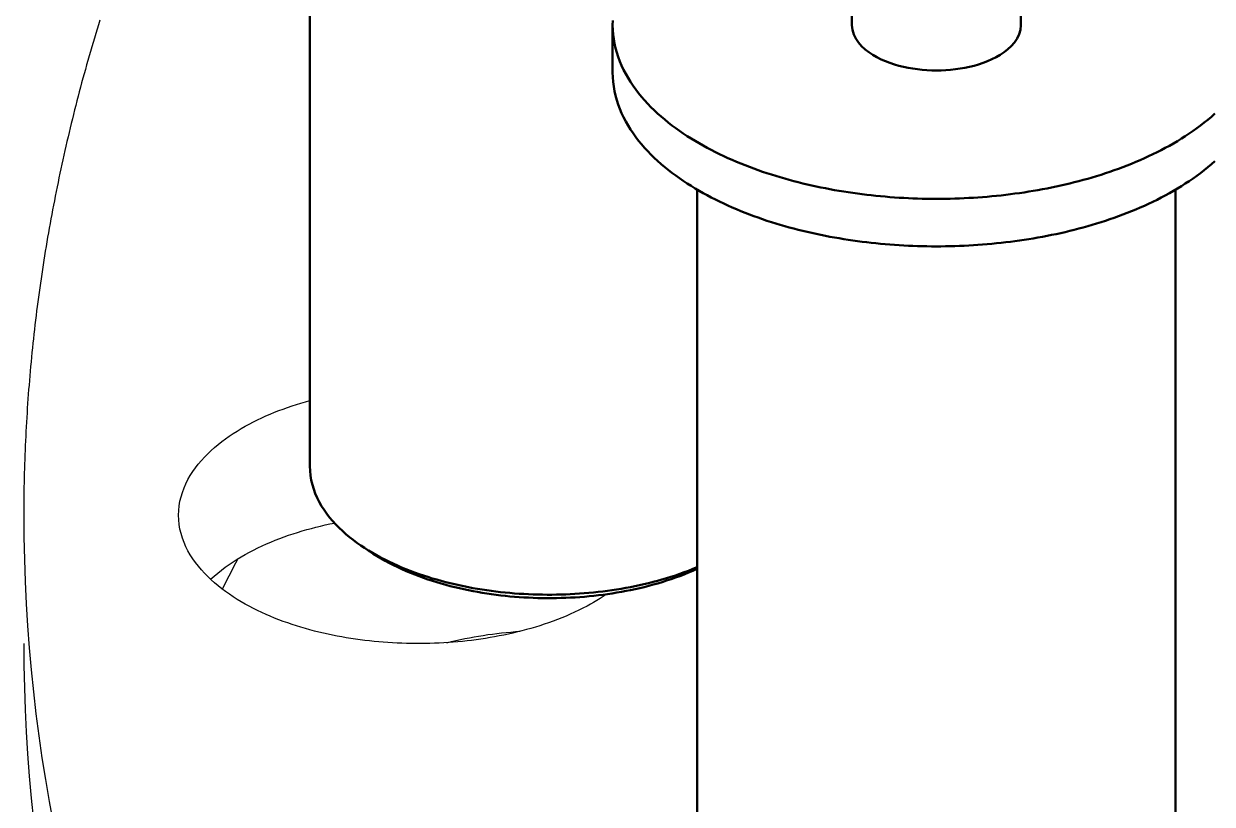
# Model space of a CAD drawing. Header units: millimetres. Extents: x 0 to 841, y 0 to 594.
# Drawn here: x 189.66 to 220.45, y 316.63 to 336.85 of the extents above; entities that cross this region are included whole.
import ezdxf

# ---------------------------------------------------------------- set-up
doc = ezdxf.new("R2010")
doc.units = ezdxf.units.MM
doc.layers.add('FINA', color=7, linetype='CONTINUOUS', lineweight=25)
doc.layers.add('VIS', color=7, linetype='CONTINUOUS', lineweight=50)

msp = doc.modelspace()

# ---------------------------------------------------------------- linework, layer by layer
at = {"layer": 'FINA'}
for points in [[(197.07, 347.946), (197.07, 325.386)], [(211.112, 339.278), (211.112, 336.817)], [(215.487, 339.278), (215.487, 336.817)], [(191.628, 336.943), (191.593, 336.828), (191.558, 336.712), (191.523, 336.597), (191.488, 336.481), (191.454, 336.366), (191.42, 336.25), (191.387, 336.134), (191.353, 336.018), (191.32, 335.902), (191.287, 335.786), (191.255, 335.67), (191.223, 335.554), (191.191, 335.438), (191.159, 335.321), (191.128, 335.205), (191.097, 335.088), (191.067, 334.972), (191.037, 334.855), (191.007, 334.738), (190.977, 334.621), (190.948, 334.504), (190.919, 334.387), (190.89, 334.27), (190.862, 334.153), (190.834, 334.036), (190.806, 333.918), (190.778, 333.801), (190.751, 333.683), (190.725, 333.566), (190.698, 333.448), (190.672, 333.33), (190.646, 333.213), (190.621, 333.095), (190.595, 332.977), (190.571, 332.859), (190.546, 332.741), (190.522, 332.623), (190.498, 332.504), (190.474, 332.386), (190.451, 332.268), (190.428, 332.149), (190.406, 332.031), (190.383, 331.912), (190.361, 331.794), (190.34, 331.675), (190.319, 331.556), (190.298, 331.438), (190.277, 331.319), (190.257, 331.2), (190.237, 331.081), (190.217, 330.962), (190.198, 330.843), (190.179, 330.724), (190.16, 330.605), (190.142, 330.486), (190.124, 330.366), (190.107, 330.247), (190.089, 330.128), (190.072, 330.008), (190.056, 329.889), (190.039, 329.769), (190.024, 329.65), (190.008, 329.53), (189.993, 329.411), (189.978, 329.291), (189.963, 329.171), (189.949, 329.052), (189.935, 328.932), (189.921, 328.812), (189.908, 328.692), (189.895, 328.572), (189.883, 328.452), (189.871, 328.332), (189.859, 328.212), (189.847, 328.092), (189.836, 327.972), (189.825, 327.852), (189.815, 327.732), (189.804, 327.612), (189.795, 327.492), (189.785, 327.372), (189.776, 327.251), (189.767, 327.131), (189.759, 327.011), (189.751, 326.89), (189.743, 326.77), (189.735, 326.65), (189.728, 326.529), (189.722, 326.409), (189.715, 326.289), (189.709, 326.168), (189.703, 326.048), (189.698, 325.927), (189.693, 325.807), (189.688, 325.686), (189.684, 325.566), (189.68, 325.445), (189.677, 325.325), (189.673, 325.204), (189.67, 325.084), (189.668, 324.963), (189.665, 324.842), (189.664, 324.722), (189.662, 324.601), (189.661, 324.481), (189.66, 324.36), (189.659, 324.24), (189.659, 324.119)], [(204.917, 336.938), (204.914, 336.817)], [(204.914, 336.817), (204.917, 336.697), (204.926, 336.577), (204.941, 336.458), (204.961, 336.339), (204.988, 336.222), (205.019, 336.106), (205.056, 335.991), (205.098, 335.878), (205.145, 335.767), (205.196, 335.659), (205.252, 335.552), (205.312, 335.447), (205.375, 335.345), (205.442, 335.245), (205.512, 335.147), (205.586, 335.052), (205.662, 334.959), (205.741, 334.868), (205.822, 334.779), (205.906, 334.693), (205.992, 334.609), (206.08, 334.527), (206.17, 334.447), (206.262, 334.369), (206.355, 334.294), (206.45, 334.22), (206.547, 334.148), (206.645, 334.078), (206.744, 334.01), (206.845, 333.943), (206.946, 333.879), (207.049, 333.816), (207.152, 333.755), (207.257, 333.696), (207.363, 333.638), (207.469, 333.582), (207.576, 333.527), (207.684, 333.474), (207.793, 333.422), (207.902, 333.372), (208.012, 333.323), (208.123, 333.275), (208.234, 333.229), (208.346, 333.185), (208.458, 333.141), (208.571, 333.099), (208.684, 333.058), (208.797, 333.019), (208.912, 332.981), (209.026, 332.944), (209.141, 332.908), (209.256, 332.873), (209.372, 332.839), (209.488, 332.807), (209.604, 332.776), (209.72, 332.746), (209.837, 332.717), (209.954, 332.689), (210.072, 332.662), (210.189, 332.636), (210.307, 332.612), (210.425, 332.588), (210.543, 332.565), (210.661, 332.544), (210.78, 332.523), (210.899, 332.504), (211.018, 332.485), (211.137, 332.467), (211.256, 332.451), (211.375, 332.435), (211.495, 332.421), (211.614, 332.407), (211.734, 332.394), (211.854, 332.382), (211.973, 332.372), (212.093, 332.362), (212.213, 332.353), (212.333, 332.345), (212.454, 332.338), (212.574, 332.332), (212.694, 332.327), (212.814, 332.323), (212.935, 332.319), (213.055, 332.317), (213.175, 332.315), (213.296, 332.315), (213.416, 332.315), (213.536, 332.317), (213.657, 332.319), (213.777, 332.322), (213.897, 332.326), (214.017, 332.331), (214.138, 332.338), (214.258, 332.344), (214.378, 332.352), (214.498, 332.361), (214.618, 332.371), (214.738, 332.382), (214.857, 332.393), (214.977, 332.406), (215.097, 332.42), (215.216, 332.434), (215.335, 332.45), (215.455, 332.466), (215.574, 332.484), (215.693, 332.502), (215.811, 332.522), (215.93, 332.542), (216.048, 332.564), (216.166, 332.586), (216.284, 332.61), (216.402, 332.634), (216.52, 332.66), (216.637, 332.687), (216.754, 332.715), (216.871, 332.744), (216.988, 332.774), (217.104, 332.805), (217.22, 332.837), (217.335, 332.871), (217.451, 332.905), (217.565, 332.941), (217.68, 332.978), (217.794, 333.016), (217.908, 333.056), (218.021, 333.096), (218.134, 333.138), (218.246, 333.182), (218.358, 333.226), (218.469, 333.272), (218.58, 333.319), (218.69, 333.368), (218.799, 333.418), (218.908, 333.47), (219.016, 333.523), (219.123, 333.578), (219.23, 333.634)], [(204.914, 336.817), (204.914, 335.587)], [(211.112, 336.817), (211.124, 336.695), (211.158, 336.577), (211.212, 336.467), (211.281, 336.365), (211.362, 336.273), (211.452, 336.189), (211.548, 336.114), (211.651, 336.046), (211.757, 335.984), (211.867, 335.93), (211.98, 335.881), (212.095, 335.837), (212.211, 335.798), (212.33, 335.765), (212.449, 335.735), (212.569, 335.71), (212.69, 335.689), (212.812, 335.672), (212.934, 335.659), (213.057, 335.65), (213.179, 335.645), (213.302, 335.643), (213.425, 335.645), (213.548, 335.65), (213.67, 335.66), (213.793, 335.673), (213.914, 335.69), (214.035, 335.711), (214.156, 335.736), (214.275, 335.766), (214.393, 335.8), (214.51, 335.839), (214.624, 335.883), (214.737, 335.932), (214.847, 335.987)], [(214.847, 335.987), (214.953, 336.048), (215.054, 336.116), (215.151, 336.191), (215.24, 336.275), (215.32, 336.367), (215.389, 336.468), (215.442, 336.578), (215.476, 336.696), (215.487, 336.817)], [(204.914, 335.587), (204.917, 335.467), (204.926, 335.347), (204.941, 335.227), (204.961, 335.109), (204.988, 334.991), (205.019, 334.875), (205.056, 334.761), (205.098, 334.648), (205.145, 334.537), (205.196, 334.428), (205.252, 334.321), (205.312, 334.217), (205.375, 334.115), (205.442, 334.015), (205.512, 333.917), (205.586, 333.822), (205.662, 333.728), (205.741, 333.638), (205.822, 333.549), (205.906, 333.463), (205.992, 333.379), (206.08, 333.297), (206.17, 333.217), (206.262, 333.139), (206.355, 333.063), (206.45, 332.989), (206.547, 332.917), (206.645, 332.848), (206.744, 332.779), (206.845, 332.713), (206.946, 332.649), (207.049, 332.586), (207.152, 332.525), (207.257, 332.465), (207.363, 332.407), (207.469, 332.351), (207.576, 332.296), (207.684, 332.243), (207.793, 332.192), (207.902, 332.141), (208.012, 332.092), (208.123, 332.045), (208.234, 331.999), (208.346, 331.954), (208.458, 331.911), (208.571, 331.869), (208.684, 331.828), (208.797, 331.789), (208.912, 331.75), (209.026, 331.713), (209.141, 331.677), (209.256, 331.643), (209.372, 331.609), (209.488, 331.577), (209.604, 331.545), (209.72, 331.515), (209.837, 331.486), (209.954, 331.458), (210.072, 331.432), (210.189, 331.406), (210.307, 331.381), (210.425, 331.357), (210.543, 331.335), (210.661, 331.313), (210.78, 331.293), (210.899, 331.273), (211.018, 331.255), (211.137, 331.237), (211.256, 331.22), (211.375, 331.205), (211.495, 331.19), (211.614, 331.177), (211.734, 331.164), (211.854, 331.152), (211.973, 331.141), (212.093, 331.131), (212.213, 331.123), (212.333, 331.115), (212.454, 331.108), (212.574, 331.102), (212.694, 331.096), (212.814, 331.092), (212.935, 331.089), (213.055, 331.087), (213.175, 331.085), (213.296, 331.085), (213.416, 331.085), (213.536, 331.086), (213.657, 331.089), (213.777, 331.092), (213.897, 331.096), (214.017, 331.101), (214.138, 331.107), (214.258, 331.114), (214.378, 331.122), (214.498, 331.131), (214.618, 331.141), (214.738, 331.151), (214.857, 331.163), (214.977, 331.176), (215.097, 331.189), (215.216, 331.204), (215.335, 331.219), (215.455, 331.236), (215.574, 331.253), (215.693, 331.272), (215.811, 331.291), (215.93, 331.312), (216.048, 331.333), (216.166, 331.356), (216.284, 331.379), (216.402, 331.404), (216.52, 331.43), (216.637, 331.456), (216.754, 331.484), (216.871, 331.513), (216.988, 331.543), (217.104, 331.574), (217.22, 331.607), (217.335, 331.64), (217.451, 331.675), (217.565, 331.711), (217.68, 331.748), (217.794, 331.786), (217.908, 331.825), (218.021, 331.866), (218.134, 331.908), (218.246, 331.951), (218.358, 331.996), (218.469, 332.042), (218.58, 332.089), (218.69, 332.138), (218.799, 332.188), (218.908, 332.239), (219.016, 332.293), (219.123, 332.347), (219.23, 332.403)], [(219.23, 333.634), (219.335, 333.692), (219.44, 333.751), (219.544, 333.812), (219.647, 333.875), (219.749, 333.939), (219.85, 334.006), (219.949, 334.074), (220.047, 334.144), (220.144, 334.216), (220.239, 334.29), (220.333, 334.366), (220.425, 334.443), (220.516, 334.523)], [(219.23, 332.403), (219.335, 332.461), (219.44, 332.521), (219.544, 332.582), (219.647, 332.645), (219.749, 332.709), (219.85, 332.775), (219.949, 332.844), (220.047, 332.914), (220.144, 332.985), (220.239, 333.059), (220.333, 333.135), (220.425, 333.213), (220.516, 333.293)], [(207.102, 332.554), (207.102, 309.995)], [(219.498, 332.554), (219.498, 309.995)], [(193.67, 324.119), (193.674, 324.239), (193.686, 324.359), (193.706, 324.478), (193.734, 324.596), (193.769, 324.711), (193.811, 324.824), (193.859, 324.935), (193.913, 325.042), (193.973, 325.147), (194.038, 325.249), (194.107, 325.347), (194.181, 325.443), (194.259, 325.535), (194.34, 325.624), (194.424, 325.71), (194.512, 325.793), (194.602, 325.874), (194.694, 325.951), (194.789, 326.026), (194.885, 326.098), (194.984, 326.168), (195.084, 326.235), (195.186, 326.299), (195.289, 326.362), (195.394, 326.422), (195.499, 326.48), (195.606, 326.535), (195.714, 326.589), (195.823, 326.641), (195.933, 326.69), (196.044, 326.738), (196.156, 326.784), (196.268, 326.828), (196.381, 326.87), (196.494, 326.911), (196.609, 326.949), (196.723, 326.987), (196.839, 327.022), (196.954, 327.056), (197.07, 327.088)], [(197.07, 325.386), (197.074, 325.266), (197.087, 325.146), (197.107, 325.027), (197.135, 324.909), (197.17, 324.793), (197.212, 324.68), (197.26, 324.57), (197.314, 324.462), (197.374, 324.357), (197.439, 324.255), (197.509, 324.157), (197.583, 324.061), (197.661, 323.969), (197.742, 323.88), (197.827, 323.793), (197.914, 323.71), (198.004, 323.63), (198.097, 323.552), (198.192, 323.477), (198.288, 323.405), (198.387, 323.336), (198.488, 323.269)], [(189.659, 324.119), (189.663, 323.546), (189.675, 322.972), (189.694, 322.399), (189.722, 321.826), (189.757, 321.254), (189.8, 320.682), (189.85, 320.111), (189.909, 319.54), (189.975, 318.971), (190.048, 318.402), (190.13, 317.835), (190.219, 317.268), (190.315, 316.703), (190.419, 316.139)], [(204.251, 321.766), (204.144, 321.71), (204.036, 321.656), (203.927, 321.604), (203.817, 321.554), (203.707, 321.506), (203.595, 321.46), (203.483, 321.416), (203.37, 321.373), (203.256, 321.332), (203.142, 321.293), (203.028, 321.256), (202.912, 321.22), (202.797, 321.186), (202.681, 321.153), (202.564, 321.122), (202.447, 321.093), (202.33, 321.065), (202.212, 321.038), (202.094, 321.013), (201.976, 320.989), (201.857, 320.967), (201.738, 320.946), (201.619, 320.927), (201.5, 320.909), (201.38, 320.892), (201.261, 320.876), (201.141, 320.862), (201.021, 320.849), (200.901, 320.838), (200.781, 320.827), (200.66, 320.818), (200.54, 320.811), (200.419, 320.804), (200.299, 320.799), (200.178, 320.795), (200.058, 320.793), (199.937, 320.791), (199.816, 320.791), (199.696, 320.792), (199.575, 320.795), (199.455, 320.799), (199.334, 320.804), (199.214, 320.81), (199.093, 320.817), (198.973, 320.826), (198.853, 320.836), (198.732, 320.847), (198.612, 320.86), (198.493, 320.874), (198.373, 320.889), (198.253, 320.906), (198.134, 320.924), (198.015, 320.943), (197.896, 320.964), (197.778, 320.986), (197.659, 321.01), (197.541, 321.035), (197.424, 321.061), (197.306, 321.089), (197.189, 321.118), (197.072, 321.149), (196.956, 321.181), (196.84, 321.215), (196.725, 321.251), (196.61, 321.288), (196.496, 321.327), (196.382, 321.367), (196.269, 321.409), (196.157, 321.453), (196.046, 321.499), (195.935, 321.547), (195.825, 321.597), (195.716, 321.648), (195.608, 321.702), (195.501, 321.758), (195.395, 321.815), (195.29, 321.875), (195.187, 321.938), (195.085, 322.002), (194.985, 322.07), (194.886, 322.139), (194.789, 322.211), (194.695, 322.286), (194.602, 322.364), (194.512, 322.444), (194.425, 322.527), (194.341, 322.613), (194.259, 322.703), (194.182, 322.795), (194.108, 322.89), (194.038, 322.989), (193.973, 323.09), (193.913, 323.195), (193.859, 323.303), (193.811, 323.413), (193.769, 323.527), (193.734, 323.642), (193.706, 323.759), (193.686, 323.878), (193.674, 323.998), (193.67, 324.119)], [(194.497, 322.458), (194.589, 322.54), (194.683, 322.62), (194.779, 322.696), (194.877, 322.77), (194.978, 322.841), (195.08, 322.91), (195.184, 322.976), (195.289, 323.04), (195.396, 323.101), (195.504, 323.16), (195.613, 323.217), (195.723, 323.271), (195.835, 323.324), (195.947, 323.374), (196.06, 323.423), (196.174, 323.469), (196.289, 323.514), (196.404, 323.557), (196.52, 323.598), (196.637, 323.637), (196.754, 323.674), (196.872, 323.71), (196.99, 323.744), (197.109, 323.777), (197.228, 323.808), (197.348, 323.837), (197.467, 323.865), (197.588, 323.891), (197.708, 323.916)], [(198.488, 323.269), (198.589, 323.204), (198.693, 323.142), (198.797, 323.082), (198.903, 323.024), (199.01, 322.969), (199.118, 322.915), (199.227, 322.863), (199.337, 322.814), (199.447, 322.766), (199.559, 322.72), (199.671, 322.676), (199.784, 322.634), (199.898, 322.594), (200.012, 322.555), (200.126, 322.518), (200.242, 322.482), (200.357, 322.449), (200.473, 322.416), (200.59, 322.385), (200.707, 322.356), (200.824, 322.328), (200.942, 322.302), (201.06, 322.277), (201.178, 322.254), (201.296, 322.232), (201.415, 322.211), (201.534, 322.192), (201.653, 322.174), (201.773, 322.157), (201.892, 322.142), (202.012, 322.128), (202.132, 322.115), (202.252, 322.104), (202.372, 322.094), (202.492, 322.085), (202.612, 322.077), (202.733, 322.071), (202.853, 322.066), (202.974, 322.062), (203.094, 322.06), (203.215, 322.059), (203.335, 322.059), (203.456, 322.06), (203.576, 322.063), (203.697, 322.067), (203.817, 322.072), (203.938, 322.078), (204.058, 322.086), (204.178, 322.095), (204.298, 322.105), (204.418, 322.116), (204.538, 322.129), (204.658, 322.143), (204.777, 322.159), (204.897, 322.175), (205.016, 322.194), (205.135, 322.213), (205.253, 322.234), (205.372, 322.256), (205.49, 322.28), (205.608, 322.305), (205.726, 322.331), (205.843, 322.359), (205.96, 322.389), (206.076, 322.42), (206.192, 322.452), (206.308, 322.486), (206.423, 322.522), (206.538, 322.559), (206.652, 322.598), (206.765, 322.639), (206.878, 322.681), (206.99, 322.725), (207.102, 322.771)], [(198.713, 323.122), (198.488, 323.269)], [(195.204, 322.989), (195.145, 322.877), (195.087, 322.765), (195.028, 322.654), (194.97, 322.542), (194.913, 322.429), (194.855, 322.317), (194.798, 322.205)], [(198.603, 323.195), (198.621, 323.183), (198.64, 323.171), (198.658, 323.158), (198.676, 323.146), (198.694, 323.134), (198.713, 323.122)], [(198.713, 323.122), (198.815, 323.058), (198.918, 322.995), (199.023, 322.936), (199.129, 322.878), (199.237, 322.823), (199.345, 322.77), (199.455, 322.719), (199.565, 322.67), (199.677, 322.623), (199.789, 322.578), (199.901, 322.535), (200.015, 322.494), (200.129, 322.454), (200.244, 322.416), (200.359, 322.381), (200.475, 322.346), (200.591, 322.314), (200.708, 322.283), (200.825, 322.253), (200.943, 322.225), (201.061, 322.199), (201.179, 322.174), (201.297, 322.151), (201.416, 322.129), (201.535, 322.109), (201.655, 322.09), (201.774, 322.072), (201.894, 322.056), (202.014, 322.042), (202.134, 322.028), (202.254, 322.016), (202.374, 322.006), (202.495, 321.996), (202.615, 321.989), (202.736, 321.982), (202.856, 321.977), (202.977, 321.973), (203.098, 321.97), (203.219, 321.969), (203.34, 321.969), (203.46, 321.971), (203.581, 321.974), (203.702, 321.978), (203.822, 321.983), (203.943, 321.99), (204.064, 321.998), (204.184, 322.007), (204.304, 322.018), (204.424, 322.03), (204.545, 322.044), (204.664, 322.059), (204.784, 322.075), (204.904, 322.093), (205.023, 322.112), (205.142, 322.133), (205.261, 322.155), (205.379, 322.178), (205.497, 322.203), (205.615, 322.23), (205.732, 322.258), (205.85, 322.288), (205.966, 322.319), (206.082, 322.352), (206.198, 322.387), (206.313, 322.423), (206.428, 322.461), (206.542, 322.501), (206.656, 322.542), (206.768, 322.586), (206.88, 322.631), (206.991, 322.678), (207.102, 322.728)], [(204.754, 322.071), (204.672, 322.016), (204.59, 321.963), (204.506, 321.912), (204.422, 321.861), (204.337, 321.813), (204.251, 321.766)], [(200.621, 320.816), (200.737, 320.845), (200.854, 320.872), (200.971, 320.898), (201.089, 320.922), (201.207, 320.945), (201.325, 320.967), (201.443, 320.987), (201.562, 321.006), (201.68, 321.024), (201.799, 321.04), (201.918, 321.055), (202.038, 321.068), (202.157, 321.081), (202.277, 321.092), (202.396, 321.102), (202.516, 321.11)], [(189.659, 320.797), (189.663, 320.223), (189.675, 319.65), (189.694, 319.077), (189.722, 318.504), (189.757, 317.932), (189.8, 317.36), (189.85, 316.789), (189.909, 316.218)]]:
    msp.add_lwpolyline(points, dxfattribs=at)
at = {"layer": 'VIS'}
for points in [[(197.07, 347.946), (197.07, 325.386)], [(211.112, 339.278), (211.112, 336.817)], [(215.487, 339.278), (215.487, 336.817)], [(204.917, 336.938), (204.914, 336.817)], [(204.914, 336.817), (204.917, 336.697), (204.926, 336.577), (204.941, 336.458), (204.961, 336.339), (204.988, 336.222), (205.019, 336.106), (205.056, 335.991), (205.098, 335.878), (205.145, 335.767), (205.196, 335.659), (205.252, 335.552), (205.312, 335.447), (205.375, 335.345), (205.442, 335.245), (205.512, 335.147), (205.586, 335.052), (205.662, 334.959), (205.741, 334.868), (205.822, 334.779), (205.906, 334.693), (205.992, 334.609), (206.08, 334.527), (206.17, 334.447), (206.262, 334.369), (206.355, 334.294), (206.45, 334.22), (206.547, 334.148), (206.645, 334.078), (206.744, 334.01), (206.845, 333.943), (206.946, 333.879), (207.049, 333.816), (207.152, 333.755), (207.257, 333.696), (207.363, 333.638), (207.469, 333.582), (207.576, 333.527), (207.684, 333.474), (207.793, 333.422), (207.902, 333.372), (208.012, 333.323), (208.123, 333.275), (208.234, 333.229), (208.346, 333.185), (208.458, 333.141), (208.571, 333.099), (208.684, 333.058), (208.797, 333.019), (208.912, 332.981), (209.026, 332.944), (209.141, 332.908), (209.256, 332.873), (209.372, 332.839), (209.488, 332.807), (209.604, 332.776), (209.72, 332.746), (209.837, 332.717), (209.954, 332.689), (210.072, 332.662), (210.189, 332.636), (210.307, 332.612), (210.425, 332.588), (210.543, 332.565), (210.661, 332.544), (210.78, 332.523), (210.899, 332.504), (211.018, 332.485), (211.137, 332.467), (211.256, 332.451), (211.375, 332.435), (211.495, 332.421), (211.614, 332.407), (211.734, 332.394), (211.854, 332.382), (211.973, 332.372), (212.093, 332.362), (212.213, 332.353), (212.333, 332.345), (212.454, 332.338), (212.574, 332.332), (212.694, 332.327), (212.814, 332.323), (212.935, 332.319), (213.055, 332.317), (213.175, 332.315), (213.296, 332.315), (213.416, 332.315), (213.536, 332.317), (213.657, 332.319), (213.777, 332.322), (213.897, 332.326), (214.017, 332.331), (214.138, 332.338), (214.258, 332.344), (214.378, 332.352), (214.498, 332.361), (214.618, 332.371), (214.738, 332.382), (214.857, 332.393), (214.977, 332.406), (215.097, 332.42), (215.216, 332.434), (215.335, 332.45), (215.455, 332.466), (215.574, 332.484), (215.693, 332.502), (215.811, 332.522), (215.93, 332.542), (216.048, 332.564), (216.166, 332.586), (216.284, 332.61), (216.402, 332.634), (216.52, 332.66), (216.637, 332.687), (216.754, 332.715), (216.871, 332.744), (216.988, 332.774), (217.104, 332.805), (217.22, 332.837), (217.335, 332.871), (217.451, 332.905), (217.565, 332.941), (217.68, 332.978), (217.794, 333.016), (217.908, 333.056), (218.021, 333.096), (218.134, 333.138), (218.246, 333.182), (218.358, 333.226), (218.469, 333.272), (218.58, 333.319), (218.69, 333.368), (218.799, 333.418), (218.908, 333.47), (219.016, 333.523), (219.123, 333.578), (219.23, 333.634)], [(204.914, 336.817), (204.914, 335.587)], [(211.112, 336.817), (211.124, 336.695), (211.158, 336.577), (211.212, 336.467), (211.281, 336.365), (211.362, 336.273), (211.452, 336.189), (211.548, 336.114), (211.651, 336.046), (211.757, 335.984), (211.867, 335.93), (211.98, 335.881), (212.095, 335.837), (212.211, 335.798), (212.33, 335.765), (212.449, 335.735), (212.569, 335.71), (212.69, 335.689), (212.812, 335.672), (212.934, 335.659), (213.057, 335.65), (213.179, 335.645), (213.302, 335.643), (213.425, 335.645), (213.548, 335.65), (213.67, 335.66), (213.793, 335.673), (213.914, 335.69), (214.035, 335.711), (214.156, 335.736), (214.275, 335.766), (214.393, 335.8), (214.51, 335.839), (214.624, 335.883), (214.737, 335.932), (214.847, 335.987)], [(214.847, 335.987), (214.953, 336.048), (215.054, 336.116), (215.151, 336.191), (215.24, 336.275), (215.32, 336.367), (215.389, 336.468), (215.442, 336.578), (215.476, 336.696), (215.487, 336.817)], [(204.914, 335.587), (204.917, 335.467), (204.926, 335.347), (204.941, 335.227), (204.961, 335.109), (204.988, 334.991), (205.019, 334.875), (205.056, 334.761), (205.098, 334.648), (205.145, 334.537), (205.196, 334.428), (205.252, 334.321), (205.312, 334.217), (205.375, 334.115), (205.442, 334.015), (205.512, 333.917), (205.586, 333.822), (205.662, 333.728), (205.741, 333.638), (205.822, 333.549), (205.906, 333.463), (205.992, 333.379), (206.08, 333.297), (206.17, 333.217), (206.262, 333.139), (206.355, 333.063), (206.45, 332.989), (206.547, 332.917), (206.645, 332.848), (206.744, 332.779), (206.845, 332.713), (206.946, 332.649), (207.049, 332.586), (207.152, 332.525), (207.257, 332.465), (207.363, 332.407), (207.469, 332.351), (207.576, 332.296), (207.684, 332.243), (207.793, 332.192), (207.902, 332.141), (208.012, 332.092), (208.123, 332.045), (208.234, 331.999), (208.346, 331.954), (208.458, 331.911), (208.571, 331.869), (208.684, 331.828), (208.797, 331.789), (208.912, 331.75), (209.026, 331.713), (209.141, 331.677), (209.256, 331.643), (209.372, 331.609), (209.488, 331.577), (209.604, 331.545), (209.72, 331.515), (209.837, 331.486), (209.954, 331.458), (210.072, 331.432), (210.189, 331.406), (210.307, 331.381), (210.425, 331.357), (210.543, 331.335), (210.661, 331.313), (210.78, 331.293), (210.899, 331.273), (211.018, 331.255), (211.137, 331.237), (211.256, 331.22), (211.375, 331.205), (211.495, 331.19), (211.614, 331.177), (211.734, 331.164), (211.854, 331.152), (211.973, 331.141), (212.093, 331.131), (212.213, 331.123), (212.333, 331.115), (212.454, 331.108), (212.574, 331.102), (212.694, 331.096), (212.814, 331.092), (212.935, 331.089), (213.055, 331.087), (213.175, 331.085), (213.296, 331.085), (213.416, 331.085), (213.536, 331.086), (213.657, 331.089), (213.777, 331.092), (213.897, 331.096), (214.017, 331.101), (214.138, 331.107), (214.258, 331.114), (214.378, 331.122), (214.498, 331.131), (214.618, 331.141), (214.738, 331.151), (214.857, 331.163), (214.977, 331.176), (215.097, 331.189), (215.216, 331.204), (215.335, 331.219), (215.455, 331.236), (215.574, 331.253), (215.693, 331.272), (215.811, 331.291), (215.93, 331.312), (216.048, 331.333), (216.166, 331.356), (216.284, 331.379), (216.402, 331.404), (216.52, 331.43), (216.637, 331.456), (216.754, 331.484), (216.871, 331.513), (216.988, 331.543), (217.104, 331.574), (217.22, 331.607), (217.335, 331.64), (217.451, 331.675), (217.565, 331.711), (217.68, 331.748), (217.794, 331.786), (217.908, 331.825), (218.021, 331.866), (218.134, 331.908), (218.246, 331.951), (218.358, 331.996), (218.469, 332.042), (218.58, 332.089), (218.69, 332.138), (218.799, 332.188), (218.908, 332.239), (219.016, 332.293), (219.123, 332.347), (219.23, 332.403)], [(219.23, 333.634), (219.335, 333.692), (219.44, 333.751), (219.544, 333.812), (219.647, 333.875), (219.749, 333.939), (219.85, 334.006), (219.949, 334.074), (220.047, 334.144), (220.144, 334.216), (220.239, 334.29), (220.333, 334.366), (220.425, 334.443), (220.516, 334.523)], [(219.23, 332.403), (219.335, 332.461), (219.44, 332.521), (219.544, 332.582), (219.647, 332.645), (219.749, 332.709), (219.85, 332.775), (219.949, 332.844), (220.047, 332.914), (220.144, 332.985), (220.239, 333.059), (220.333, 333.135), (220.425, 333.213), (220.516, 333.293)], [(207.102, 332.554), (207.102, 309.995)], [(219.498, 332.554), (219.498, 309.995)], [(197.07, 325.386), (197.074, 325.266), (197.087, 325.146), (197.107, 325.027), (197.135, 324.909), (197.17, 324.793), (197.212, 324.68), (197.26, 324.57), (197.314, 324.462), (197.374, 324.357), (197.439, 324.255), (197.509, 324.157), (197.583, 324.061), (197.661, 323.969), (197.742, 323.88), (197.827, 323.793), (197.914, 323.71), (198.004, 323.63), (198.097, 323.552), (198.192, 323.477), (198.288, 323.405), (198.387, 323.336), (198.488, 323.269)], [(198.488, 323.269), (198.589, 323.204), (198.693, 323.142), (198.797, 323.082), (198.903, 323.024), (199.01, 322.969), (199.118, 322.915), (199.227, 322.863), (199.337, 322.814), (199.447, 322.766), (199.559, 322.72), (199.671, 322.676), (199.784, 322.634), (199.898, 322.594), (200.012, 322.555), (200.126, 322.518), (200.242, 322.482), (200.357, 322.449), (200.473, 322.416), (200.59, 322.385), (200.707, 322.356), (200.824, 322.328), (200.942, 322.302), (201.06, 322.277), (201.178, 322.254), (201.296, 322.232), (201.415, 322.211), (201.534, 322.192), (201.653, 322.174), (201.773, 322.157), (201.892, 322.142), (202.012, 322.128), (202.132, 322.115), (202.252, 322.104), (202.372, 322.094), (202.492, 322.085), (202.612, 322.077), (202.733, 322.071), (202.853, 322.066), (202.974, 322.062), (203.094, 322.06), (203.215, 322.059), (203.335, 322.059), (203.456, 322.06), (203.576, 322.063), (203.697, 322.067), (203.817, 322.072), (203.938, 322.078), (204.058, 322.086), (204.178, 322.095), (204.298, 322.105), (204.418, 322.116), (204.538, 322.129), (204.658, 322.143), (204.777, 322.159), (204.897, 322.175), (205.016, 322.194), (205.135, 322.213), (205.253, 322.234), (205.372, 322.256), (205.49, 322.28), (205.608, 322.305), (205.726, 322.331), (205.843, 322.359), (205.96, 322.389), (206.076, 322.42), (206.192, 322.452), (206.308, 322.486), (206.423, 322.522), (206.538, 322.559), (206.652, 322.598), (206.765, 322.639), (206.878, 322.681), (206.99, 322.725), (207.102, 322.771)], [(198.713, 323.122), (198.488, 323.269)], [(198.603, 323.195), (198.621, 323.183), (198.64, 323.171), (198.658, 323.158), (198.676, 323.146), (198.694, 323.134), (198.713, 323.122)], [(198.713, 323.122), (198.815, 323.058), (198.918, 322.995), (199.023, 322.936), (199.129, 322.878), (199.237, 322.823), (199.345, 322.77), (199.455, 322.719), (199.565, 322.67), (199.677, 322.623), (199.789, 322.578), (199.901, 322.535), (200.015, 322.494), (200.129, 322.454), (200.244, 322.416), (200.359, 322.381), (200.475, 322.346), (200.591, 322.314), (200.708, 322.283), (200.825, 322.253), (200.943, 322.225), (201.061, 322.199), (201.179, 322.174), (201.297, 322.151), (201.416, 322.129), (201.535, 322.109), (201.655, 322.09), (201.774, 322.072), (201.894, 322.056), (202.014, 322.042), (202.134, 322.028), (202.254, 322.016), (202.374, 322.006), (202.495, 321.996), (202.615, 321.989), (202.736, 321.982), (202.856, 321.977), (202.977, 321.973), (203.098, 321.97), (203.219, 321.969), (203.34, 321.969), (203.46, 321.971), (203.581, 321.974), (203.702, 321.978), (203.822, 321.983), (203.943, 321.99), (204.064, 321.998), (204.184, 322.007), (204.304, 322.018), (204.424, 322.03), (204.545, 322.044), (204.664, 322.059), (204.784, 322.075), (204.904, 322.093), (205.023, 322.112), (205.142, 322.133), (205.261, 322.155), (205.379, 322.178), (205.497, 322.203), (205.615, 322.23), (205.732, 322.258), (205.85, 322.288), (205.966, 322.319), (206.082, 322.352), (206.198, 322.387), (206.313, 322.423), (206.428, 322.461), (206.542, 322.501), (206.656, 322.542), (206.768, 322.586), (206.88, 322.631), (206.991, 322.678), (207.102, 322.728)]]:
    msp.add_lwpolyline(points, dxfattribs=at)

doc.saveas('drawing.dxf')
